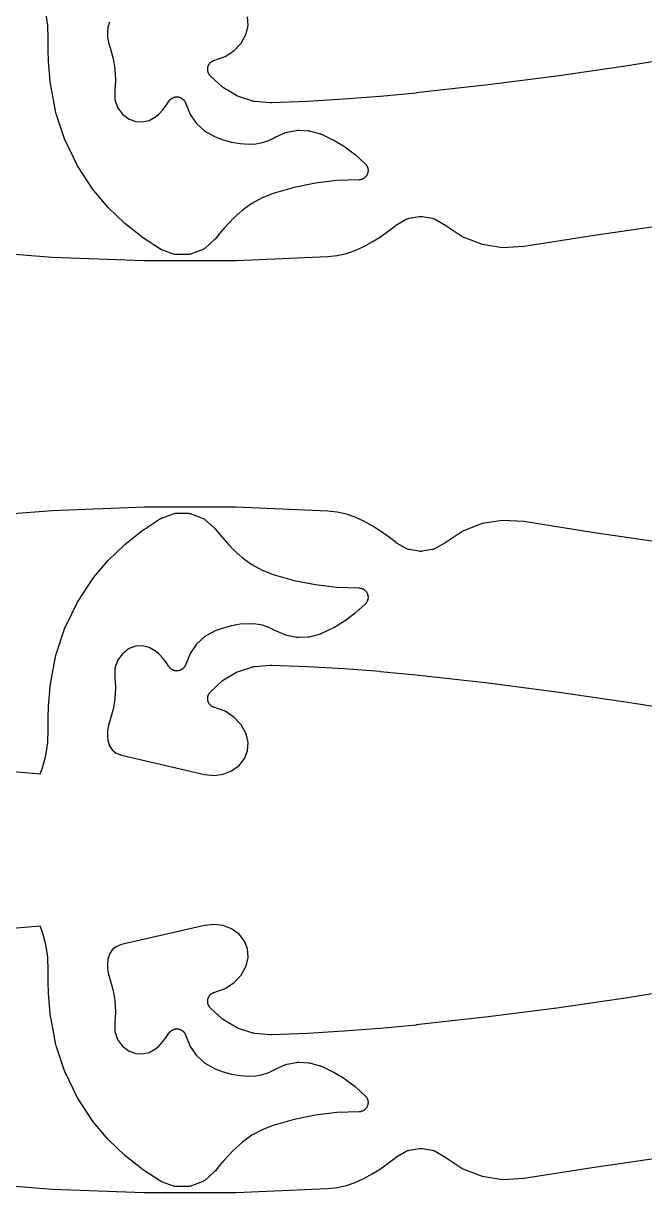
# Model space of a CAD drawing. Header units: metres. Extents: x 0 to 3000, y 0 to 1200.
# Drawn here: x 2252.5 to 2385.8, y 698.7 to 949.6 of the extents above; entities that cross this region are included whole.
import ezdxf

# ---------------------------------------------------------------- set-up
doc = ezdxf.new("R2010")
doc.units = ezdxf.units.M

msp = doc.modelspace()

# ---------------------------------------------------------------- linework, layer by layer
at = {"color": 1}
for points in [[(2270.93, 949.92), (2270.58, 948.79), (2270.49, 947.77), (2270.53, 946.65), (2270.7, 945.55), (2271.05, 944.35), (2271.65, 942.29), (2271.7, 942.07), (2272.06, 939.95), (2272.08, 939.72), (2272.19, 937.58), (2272.19, 937.35), (2272.05, 935.3), (2272.1, 933.27), (2272.67, 931.6), (2273.7, 930.17), (2275.16, 929.08), (2276.55, 928.57), (2278, 928.49), (2279.41, 928.81), (2280.79, 929.58), (2281.57, 930.24), (2282.34, 931.04), (2283.03, 931.91), (2283.69, 932.93), (2283.71, 932.96), (2283.72, 932.98), (2283.76, 933.04), (2283.8, 933.09), (2283.82, 933.11), (2283.84, 933.14), (2283.89, 933.19), (2283.93, 933.24), (2283.95, 933.26), (2283.97, 933.28), (2284.03, 933.33), (2284.08, 933.37), (2284.1, 933.39), (2284.12, 933.41), (2284.18, 933.45), (2284.23, 933.49), (2284.26, 933.51), (2284.28, 933.53), (2284.34, 933.56), (2284.4, 933.6), (2284.42, 933.61), (2284.45, 933.63), (2284.51, 933.65), (2284.57, 933.68), (2284.6, 933.69), (2284.63, 933.71), (2284.69, 933.73), (2284.76, 933.75), (2284.79, 933.76), (2284.81, 933.77), (2284.88, 933.79), (2284.95, 933.8), (2284.98, 933.81), (2285, 933.82), (2285.07, 933.83), (2285.14, 933.84), (2285.17, 933.84), (2285.2, 933.84), (2285.27, 933.84), (2285.34, 933.85), (2285.37, 933.85), (2285.4, 933.85), (2285.46, 933.85), (2285.53, 933.84), (2285.56, 933.84), (2285.59, 933.84), (2285.66, 933.83), (2285.73, 933.82), (2285.76, 933.81), (2285.78, 933.81), (2285.85, 933.79), (2285.92, 933.77), (2285.95, 933.76), (2285.97, 933.76), (2286.04, 933.73), (2286.11, 933.71), (2286.13, 933.7), (2286.16, 933.69), (2286.22, 933.66), (2286.28, 933.63), (2286.31, 933.61), (2286.33, 933.6), (2286.39, 933.57), (2286.45, 933.53), (2286.48, 933.51), (2286.5, 933.5), (2286.56, 933.46), (2286.61, 933.42), (2286.64, 933.4), (2286.66, 933.38), (2286.71, 933.33), (2286.76, 933.29), (2286.78, 933.27), (2286.8, 933.25), (2286.85, 933.19), (2286.9, 933.14), (2286.91, 933.12), (2286.93, 933.1), (2286.97, 933.04), (2287.01, 932.99), (2287.03, 932.96), (2287.05, 932.94), (2287.08, 932.88), (2287.12, 932.82), (2287.13, 932.8), (2287.15, 932.77), (2287.17, 932.71), (2287.21, 932.65), (2287.22, 932.62), (2287.23, 932.59), (2288.22, 930.1), (2289.6, 928.12), (2291.39, 926.49), (2293.59, 925.26), (2295.3, 924.64), (2297.12, 924.16), (2298.98, 923.86), (2300.84, 923.73), (2302.32, 923.79), (2303.74, 924.06), (2305.11, 924.52), (2306.53, 925.23), (2306.58, 925.25), (2306.62, 925.27), (2308.57, 926.13), (2308.79, 926.21), (2309.01, 926.27), (2311.08, 926.66), (2311.31, 926.69), (2311.54, 926.69), (2313.64, 926.59), (2313.87, 926.57), (2314.1, 926.52), (2316.15, 925.94), (2316.22, 925.91), (2316.28, 925.89), (2316.31, 925.88), (2316.34, 925.87), (2316.4, 925.84), (2316.46, 925.82), (2318.89, 924.67), (2319.06, 924.57), (2321.35, 923.19), (2321.52, 923.07), (2323.65, 921.46), (2323.81, 921.34), (2325.78, 919.51), (2325.78, 919.51), (2325.78, 919.51), (2325.85, 919.44), (2325.91, 919.37), (2325.91, 919.37), (2325.92, 919.37), (2325.98, 919.3), (2326.04, 919.22), (2326.04, 919.22), (2326.04, 919.22), (2326.09, 919.14), (2326.14, 919.06), (2326.14, 919.05), (2326.15, 919.05), (2326.19, 918.97), (2326.23, 918.88), (2326.23, 918.88), (2326.24, 918.88), (2326.27, 918.79), (2326.31, 918.7), (2326.31, 918.7), (2326.31, 918.7), (2326.34, 918.6), (2326.36, 918.51), (2326.36, 918.51), (2326.36, 918.51), (2326.38, 918.41), (2326.4, 918.32), (2326.4, 918.32), (2326.4, 918.31), (2326.41, 918.22), (2326.42, 918.12), (2326.42, 918.12), (2326.42, 918.12), (2326.41, 918.02), (2326.41, 917.93), (2326.41, 917.93), (2326.41, 917.92), (2326.4, 917.83), (2326.39, 917.73), (2326.39, 917.73), (2326.39, 917.73), (2326.37, 917.63), (2326.35, 917.54), (2326.35, 917.54), (2326.35, 917.54), (2326.32, 917.44), (2326.29, 917.35), (2326.29, 917.35), (2326.29, 917.35), (2326.25, 917.26), (2326.22, 917.17), (2326.22, 917.17), (2326.21, 917.17), (2326.17, 917.08), (2326.12, 917), (2326.12, 917), (2326.12, 917), (2326.07, 916.92), (2326.01, 916.84), (2326.01, 916.84), (2326.01, 916.83), (2325.95, 916.76), (2325.89, 916.69), (2325.88, 916.69), (2325.88, 916.68), (2325.81, 916.62), (2325.75, 916.55), (2325.74, 916.55), (2325.74, 916.55), (2325.67, 916.49), (2325.59, 916.43), (2325.59, 916.43), (2325.59, 916.42), (2325.51, 916.37), (2325.43, 916.32), (2325.43, 916.32), (2325.42, 916.32), (2325.34, 916.27), (2325.25, 916.23), (2325.25, 916.23), (2325.25, 916.23), (2325.16, 916.19), (2325.07, 916.16), (2325.07, 916.16), (2325.07, 916.16), (2324.97, 916.13), (2324.88, 916.1), (2324.88, 916.1), (2324.88, 916.1), (2324.78, 916.08), (2324.69, 916.07), (2324.69, 916.07), (2324.68, 916.06), (2324.59, 916.06), (2324.5, 916.05), (2324.49, 916.05), (2324.49, 916.05), (2319.75, 915.88), (2315.12, 915.33), (2310.55, 914.42), (2306.08, 913.15), (2303.71, 912.21), (2301.5, 911.01), (2299.44, 909.56), (2297.53, 907.83), (2296.52, 906.78), (2295.51, 905.67), (2294.54, 904.53), (2293.58, 903.34), (2293.54, 903.29), (2293.49, 903.24), (2293.47, 903.22), (2293.45, 903.2), (2293.4, 903.15), (2293.35, 903.1), (2291.45, 901.42), (2291.31, 901.31), (2291.17, 901.21), (2291.01, 901.12), (2290.84, 901.05), (2288.55, 900.17), (2288.38, 900.11), (2288.21, 900.07), (2288.03, 900.05), (2287.86, 900.04), (2285.4, 900), (2285.22, 900.01), (2285.04, 900.03), (2284.87, 900.06), (2284.69, 900.12), (2282.31, 900.97), (2282.28, 900.99), (2282.24, 901), (2282.19, 901.02), (2282.19, 901.02), (2282.13, 901.05), (2282.1, 901.06), (2282.07, 901.08), (2282.01, 901.11), (2281.95, 901.14), (2281.93, 901.16), (2281.9, 901.18), (2277.99, 903.7), (2277.84, 903.82), (2274.21, 906.7), (2274.06, 906.83), (2270.73, 910.06), (2270.6, 910.2), (2267.6, 913.75), (2267.59, 913.76), (2267.58, 913.78), (2267.53, 913.84), (2267.48, 913.91), (2267.47, 913.92), (2267.46, 913.93), (2264.18, 918.86), (2264.05, 919.09), (2261.46, 924.39), (2261.36, 924.64), (2259.5, 930.23), (2259.43, 930.48), (2258.32, 936.3), (2258.31, 936.38), (2258.3, 936.46), (2258.04, 938.9), (2258.03, 938.97), (2257.86, 941.42), (2257.86, 941.49), (2257.78, 943.94), (2257.78, 944.01), (2257.78, 946.42), (2257.67, 949.25), (2257.26, 951.97)], [(2395.82, 942.7), (2381.2, 940.38), (2381.17, 940.38), (2366.41, 938.26), (2366.38, 938.26), (2351.6, 936.37), (2351.57, 936.36), (2336.75, 934.69), (2336.74, 934.69), (2336.72, 934.68), (2329, 933.94), (2328.96, 933.94), (2321.23, 933.34), (2321.19, 933.34), (2313.45, 932.89), (2313.41, 932.89), (2305.67, 932.59), (2305.64, 932.59), (2305.62, 932.59), (2305.54, 932.59), (2305.47, 932.59), (2305.44, 932.6), (2305.42, 932.6), (2302.13, 932.87), (2301.91, 932.9), (2301.69, 932.96), (2298.59, 933.95), (2298.38, 934.03), (2298.18, 934.13), (2295.38, 935.79), (2295.19, 935.91), (2295.02, 936.06), (2292.62, 938.32), (2292.56, 938.38), (2292.5, 938.44), (2292.49, 938.45), (2292.48, 938.47), (2292.43, 938.53), (2292.38, 938.6), (2292.37, 938.61), (2292.36, 938.62), (2292.32, 938.69), (2292.27, 938.76), (2292.27, 938.77), (2292.26, 938.78), (2292.22, 938.86), (2292.18, 938.93), (2292.18, 938.95), (2292.17, 938.96), (2292.14, 939.04), (2292.11, 939.11), (2292.1, 939.13), (2292.1, 939.14), (2292.08, 939.22), (2292.05, 939.3), (2292.05, 939.32), (2292.04, 939.33), (2292.03, 939.41), (2292.01, 939.5), (2292.01, 939.51), (2292.01, 939.52), (2292, 939.61), (2292, 939.69), (2292, 939.71), (2292, 939.72), (2292, 939.8), (2292, 939.89), (2292, 939.9), (2292, 939.92), (2292.01, 940), (2292.02, 940.08), (2292.02, 940.1), (2292.02, 940.11), (2292.04, 940.19), (2292.06, 940.28), (2292.06, 940.29), (2292.07, 940.3), (2292.09, 940.38), (2292.12, 940.46), (2292.12, 940.48), (2292.13, 940.49), (2292.16, 940.57), (2292.19, 940.64), (2292.2, 940.66), (2292.21, 940.67), (2292.25, 940.74), (2292.29, 940.82), (2292.29, 940.83), (2292.3, 940.84), (2292.35, 940.91), (2292.4, 940.98), (2292.41, 940.99), (2292.41, 941), (2292.47, 941.07), (2292.52, 941.13), (2292.53, 941.14), (2292.54, 941.15), (2292.6, 941.21), (2292.66, 941.27), (2292.67, 941.28), (2292.68, 941.29), (2292.75, 941.34), (2292.81, 941.39), (2292.83, 941.4), (2292.84, 941.41), (2292.91, 941.45), (2292.98, 941.5), (2292.99, 941.51), (2293, 941.51), (2293.08, 941.55), (2293.15, 941.59), (2293.16, 941.6), (2293.18, 941.6), (2293.26, 941.63), (2293.33, 941.66), (2295.73, 942.5), (2297.62, 943.74), (2299.16, 945.39), (2300.26, 947.37), (2300.69, 949.2), (2300.56, 951)], [(2238.94, 901.02), (2258.63, 899.48), (2278.35, 898.72), (2298.08, 898.75), (2317.77, 899.57), (2319.8, 899.8), (2321.76, 900.24), (2323.67, 900.88), (2325.52, 901.74), (2327.31, 902.73), (2329.06, 903.83), (2330.75, 905.02), (2332.42, 906.32), (2332.46, 906.35), (2332.5, 906.38), (2332.54, 906.41), (2332.58, 906.44), (2332.62, 906.46), (2332.67, 906.49), (2334.59, 907.58), (2334.75, 907.66), (2334.91, 907.72), (2335.07, 907.77), (2335.24, 907.81), (2337.37, 908.17), (2337.59, 908.2), (2337.82, 908.2), (2338.04, 908.17), (2340.17, 907.81), (2340.33, 907.77), (2340.5, 907.72), (2340.66, 907.66), (2340.81, 907.58), (2342.74, 906.49), (2342.8, 906.45), (2342.86, 906.42), (2346.78, 903.84), (2350.9, 902.25), (2355.27, 901.56), (2359.86, 901.82), (2374.48, 904.14), (2374.51, 904.14), (2389.27, 906.26)], [(2389.27, 838.26), (2374.51, 840.38), (2374.48, 840.38), (2359.86, 842.7), (2355.27, 842.97), (2350.9, 842.28), (2346.78, 840.68), (2342.86, 838.11), (2342.8, 838.07), (2342.74, 838.04), (2340.81, 836.94), (2340.66, 836.87), (2340.5, 836.8), (2340.33, 836.75), (2340.17, 836.71), (2338.04, 836.35), (2337.82, 836.32), (2337.59, 836.32), (2337.37, 836.35), (2335.24, 836.71), (2335.07, 836.75), (2334.91, 836.8), (2334.75, 836.87), (2334.59, 836.94), (2332.67, 838.04), (2332.62, 838.06), (2332.58, 838.09), (2332.54, 838.12), (2332.5, 838.14), (2332.46, 838.17), (2332.42, 838.2), (2330.75, 839.51), (2329.06, 840.69), (2327.31, 841.79), (2325.52, 842.79), (2323.67, 843.64), (2321.76, 844.28), (2319.8, 844.72), (2317.77, 844.95), (2298.08, 845.78), (2278.35, 845.81), (2258.63, 845.05), (2238.94, 843.5)], [(2216.24, 792.01), (2256.04, 788.61), (2256.55, 789.9), (2257.26, 792.55), (2257.67, 795.27), (2257.78, 798.1), (2257.78, 800.52), (2257.78, 800.59), (2257.86, 803.04), (2257.86, 803.11), (2258.03, 805.55), (2258.04, 805.62), (2258.3, 808.06), (2258.31, 808.14), (2258.32, 808.23), (2259.43, 814.04), (2259.5, 814.3), (2261.36, 819.89), (2261.46, 820.13), (2264.05, 825.43), (2264.18, 825.66), (2267.46, 830.59), (2267.47, 830.6), (2267.48, 830.62), (2267.53, 830.68), (2267.58, 830.75), (2267.59, 830.76), (2267.6, 830.77), (2270.6, 834.32), (2270.73, 834.46), (2274.06, 837.69), (2274.21, 837.82), (2277.84, 840.71), (2277.99, 840.82), (2281.9, 843.35), (2281.93, 843.37), (2281.95, 843.38), (2282.01, 843.41), (2282.07, 843.45), (2282.1, 843.46), (2282.13, 843.48), (2282.19, 843.5), (2282.24, 843.53), (2282.28, 843.54), (2282.31, 843.55), (2284.69, 844.41), (2284.87, 844.46), (2285.04, 844.5), (2285.22, 844.52), (2285.4, 844.52), (2287.86, 844.49), (2288.03, 844.48), (2288.21, 844.45), (2288.38, 844.41), (2288.55, 844.36), (2290.84, 843.47), (2291.01, 843.4), (2291.17, 843.32), (2291.31, 843.22), (2291.45, 843.1), (2293.35, 841.42), (2293.4, 841.37), (2293.45, 841.33), (2293.47, 841.3), (2293.49, 841.28), (2293.54, 841.23), (2293.58, 841.18), (2294.54, 839.99), (2295.51, 838.85), (2296.52, 837.74), (2297.53, 836.69), (2299.44, 834.97), (2301.5, 833.52), (2303.71, 832.32), (2306.08, 831.38), (2310.55, 830.1), (2315.12, 829.19), (2319.75, 828.65), (2324.49, 828.48), (2324.49, 828.48), (2324.5, 828.48), (2324.59, 828.47), (2324.68, 828.46), (2324.69, 828.46), (2324.69, 828.46), (2324.78, 828.44), (2324.88, 828.42), (2324.88, 828.42), (2324.88, 828.42), (2324.97, 828.4), (2325.07, 828.37), (2325.07, 828.37), (2325.07, 828.37), (2325.16, 828.33), (2325.25, 828.3), (2325.25, 828.29), (2325.25, 828.29), (2325.34, 828.25), (2325.42, 828.21), (2325.43, 828.2), (2325.43, 828.2), (2325.51, 828.15), (2325.59, 828.1), (2325.59, 828.1), (2325.59, 828.1), (2325.67, 828.04), (2325.74, 827.98), (2325.74, 827.97), (2325.75, 827.97), (2325.81, 827.91), (2325.88, 827.84), (2325.88, 827.84), (2325.89, 827.84), (2325.95, 827.76), (2326.01, 827.69), (2326.01, 827.69), (2326.01, 827.68), (2326.07, 827.61), (2326.12, 827.53), (2326.12, 827.53), (2326.12, 827.52), (2326.17, 827.44), (2326.21, 827.36), (2326.22, 827.35), (2326.22, 827.35), (2326.25, 827.26), (2326.29, 827.18), (2326.29, 827.17), (2326.29, 827.17), (2326.32, 827.08), (2326.35, 826.99), (2326.35, 826.99), (2326.35, 826.98), (2326.37, 826.89), (2326.39, 826.8), (2326.39, 826.79), (2326.39, 826.79), (2326.4, 826.7), (2326.41, 826.6), (2326.41, 826.6), (2326.41, 826.6), (2326.41, 826.5), (2326.42, 826.41), (2326.42, 826.4), (2326.42, 826.4), (2326.41, 826.3), (2326.4, 826.21), (2326.4, 826.21), (2326.4, 826.2), (2326.38, 826.11), (2326.36, 826.02), (2326.36, 826.01), (2326.36, 826.01), (2326.34, 825.92), (2326.31, 825.83), (2326.31, 825.83), (2326.31, 825.82), (2326.27, 825.73), (2326.24, 825.65), (2326.23, 825.64), (2326.23, 825.64), (2326.19, 825.56), (2326.15, 825.47), (2326.14, 825.47), (2326.14, 825.47), (2326.09, 825.39), (2326.04, 825.31), (2326.04, 825.3), (2326.04, 825.3), (2325.98, 825.23), (2325.92, 825.15), (2325.91, 825.15), (2325.91, 825.15), (2325.85, 825.08), (2325.78, 825.01), (2325.78, 825.01), (2325.78, 825.01), (2323.81, 823.19), (2323.65, 823.06), (2321.52, 821.45), (2321.35, 821.34), (2319.06, 819.95), (2318.89, 819.86), (2316.46, 818.71), (2316.4, 818.68), (2316.34, 818.65), (2316.31, 818.64), (2316.28, 818.63), (2316.22, 818.61), (2316.15, 818.59), (2314.1, 818.01), (2313.87, 817.95), (2313.64, 817.93), (2311.54, 817.84), (2311.31, 817.84), (2311.08, 817.87), (2309.01, 818.25), (2308.79, 818.31), (2308.57, 818.39), (2306.62, 819.25), (2306.58, 819.28), (2306.53, 819.29), (2305.11, 820.01), (2303.74, 820.47), (2302.32, 820.73), (2300.84, 820.8), (2298.98, 820.67), (2297.12, 820.36), (2295.3, 819.88), (2293.59, 819.26), (2291.39, 818.03), (2289.6, 816.41), (2288.22, 814.42), (2287.23, 811.93), (2287.22, 811.91), (2287.21, 811.88), (2287.17, 811.82), (2287.15, 811.75), (2287.13, 811.73), (2287.12, 811.7), (2287.08, 811.64), (2287.05, 811.58), (2287.03, 811.56), (2287.01, 811.54), (2286.97, 811.48), (2286.93, 811.42), (2286.91, 811.4), (2286.9, 811.38), (2286.85, 811.33), (2286.8, 811.28), (2286.78, 811.26), (2286.76, 811.24), (2286.71, 811.19), (2286.66, 811.14), (2286.64, 811.13), (2286.61, 811.11), (2286.56, 811.07), (2286.5, 811.03), (2286.48, 811.01), (2286.45, 810.99), (2286.39, 810.96), (2286.33, 810.92), (2286.31, 810.91), (2286.28, 810.9), (2286.22, 810.87), (2286.16, 810.84), (2286.13, 810.83), (2286.11, 810.81), (2286.04, 810.79), (2285.97, 810.77), (2285.95, 810.76), (2285.92, 810.75), (2285.85, 810.74), (2285.78, 810.72), (2285.76, 810.71), (2285.73, 810.71), (2285.66, 810.7), (2285.59, 810.69), (2285.56, 810.68), (2285.53, 810.68), (2285.46, 810.68), (2285.4, 810.67), (2285.37, 810.68), (2285.34, 810.67), (2285.27, 810.68), (2285.2, 810.68), (2285.17, 810.69), (2285.14, 810.69), (2285.07, 810.7), (2285, 810.71), (2284.98, 810.71), (2284.95, 810.72), (2284.88, 810.74), (2284.81, 810.75), (2284.79, 810.76), (2284.76, 810.77), (2284.69, 810.79), (2284.63, 810.82), (2284.6, 810.83), (2284.57, 810.84), (2284.51, 810.87), (2284.45, 810.9), (2284.42, 810.91), (2284.4, 810.93), (2284.34, 810.96), (2284.28, 811), (2284.26, 811.01), (2284.23, 811.03), (2284.18, 811.07), (2284.12, 811.11), (2284.1, 811.13), (2284.08, 811.15), (2284.03, 811.2), (2283.97, 811.24), (2283.95, 811.26), (2283.93, 811.28), (2283.89, 811.34), (2283.84, 811.39), (2283.82, 811.41), (2283.8, 811.43), (2283.76, 811.49), (2283.72, 811.54), (2283.71, 811.57), (2283.69, 811.59), (2283.03, 812.61), (2282.34, 813.48), (2281.57, 814.28), (2280.79, 814.94), (2279.41, 815.72), (2278, 816.04), (2276.55, 815.95), (2275.16, 815.45), (2273.7, 814.36), (2272.67, 812.92), (2272.1, 811.25), (2272.05, 809.23), (2272.19, 807.18), (2272.19, 806.94), (2272.08, 804.8), (2272.06, 804.57), (2271.7, 802.46), (2271.65, 802.23), (2271.05, 800.17), (2270.7, 798.98), (2270.53, 797.87), (2270.49, 796.76), (2270.58, 795.73), (2270.93, 794.6), (2271.53, 793.72), (2272.36, 793.05), (2273.52, 792.59), (2291.29, 788.47), (2293.39, 788.24), (2295.33, 788.51), (2297.14, 789.23), (2298.74, 790.37), (2299.91, 791.84), (2300.56, 793.52), (2300.69, 795.32), (2300.26, 797.15), (2299.16, 799.13), (2297.62, 800.78), (2295.73, 802.02), (2293.33, 802.86), (2293.26, 802.89), (2293.18, 802.92), (2293.16, 802.93), (2293.15, 802.93), (2293.08, 802.97), (2293, 803.01), (2292.99, 803.02), (2292.98, 803.03), (2292.91, 803.07), (2292.84, 803.12), (2292.83, 803.13), (2292.81, 803.13), (2292.75, 803.19), (2292.68, 803.24), (2292.67, 803.25), (2292.66, 803.26), (2292.6, 803.32), (2292.54, 803.37), (2292.53, 803.38), (2292.52, 803.39), (2292.47, 803.46), (2292.41, 803.52), (2292.41, 803.53), (2292.4, 803.55), (2292.35, 803.61), (2292.3, 803.68), (2292.29, 803.7), (2292.29, 803.71), (2292.25, 803.78), (2292.21, 803.85), (2292.2, 803.87), (2292.19, 803.88), (2292.16, 803.96), (2292.13, 804.03), (2292.12, 804.05), (2292.12, 804.06), (2292.09, 804.14), (2292.07, 804.22), (2292.06, 804.23), (2292.06, 804.25), (2292.04, 804.33), (2292.02, 804.41), (2292.02, 804.43), (2292.02, 804.44), (2292.01, 804.52), (2292, 804.61), (2292, 804.62), (2292, 804.64), (2292, 804.72), (2292, 804.8), (2292, 804.82), (2292, 804.83), (2292, 804.92), (2292.01, 805), (2292.01, 805.01), (2292.01, 805.03), (2292.03, 805.11), (2292.04, 805.19), (2292.05, 805.21), (2292.05, 805.22), (2292.08, 805.3), (2292.1, 805.38), (2292.1, 805.39), (2292.11, 805.41), (2292.14, 805.49), (2292.17, 805.56), (2292.18, 805.58), (2292.18, 805.59), (2292.22, 805.66), (2292.26, 805.74), (2292.27, 805.75), (2292.27, 805.76), (2292.32, 805.83), (2292.36, 805.9), (2292.37, 805.92), (2292.38, 805.93), (2292.43, 805.99), (2292.48, 806.06), (2292.49, 806.07), (2292.5, 806.08), (2292.56, 806.14), (2292.62, 806.2), (2295.02, 808.47), (2295.19, 808.61), (2295.38, 808.74), (2298.18, 810.39), (2298.38, 810.49), (2298.59, 810.57), (2301.69, 811.56), (2301.91, 811.62), (2302.13, 811.65), (2305.42, 811.93), (2305.44, 811.93), (2305.47, 811.93), (2305.54, 811.93), (2305.62, 811.93), (2305.64, 811.93), (2305.67, 811.93), (2313.41, 811.63), (2313.45, 811.63), (2321.19, 811.18), (2321.23, 811.18), (2328.96, 810.59), (2329, 810.58), (2336.72, 809.84), (2336.74, 809.84), (2336.75, 809.84), (2351.57, 808.16), (2351.6, 808.16), (2366.38, 806.26), (2366.41, 806.26), (2381.17, 804.14), (2381.2, 804.14), (2395.82, 801.82)], [(2395.82, 742.7), (2381.2, 740.38), (2381.17, 740.38), (2366.41, 738.26), (2366.38, 738.26), (2351.6, 736.37), (2351.57, 736.36), (2336.75, 734.69), (2336.74, 734.69), (2336.72, 734.68), (2329, 733.94), (2328.96, 733.94), (2321.23, 733.34), (2321.19, 733.34), (2313.45, 732.89), (2313.41, 732.89), (2305.67, 732.59), (2305.64, 732.59), (2305.62, 732.59), (2305.54, 732.59), (2305.47, 732.59), (2305.44, 732.6), (2305.42, 732.6), (2302.13, 732.87), (2301.91, 732.9), (2301.69, 732.96), (2298.59, 733.95), (2298.38, 734.03), (2298.18, 734.13), (2295.38, 735.79), (2295.19, 735.91), (2295.02, 736.06), (2292.62, 738.32), (2292.56, 738.38), (2292.5, 738.44), (2292.49, 738.45), (2292.48, 738.47), (2292.43, 738.53), (2292.38, 738.6), (2292.37, 738.61), (2292.36, 738.62), (2292.32, 738.69), (2292.27, 738.76), (2292.27, 738.77), (2292.26, 738.78), (2292.22, 738.86), (2292.18, 738.93), (2292.18, 738.95), (2292.17, 738.96), (2292.14, 739.04), (2292.11, 739.11), (2292.1, 739.13), (2292.1, 739.14), (2292.08, 739.22), (2292.05, 739.3), (2292.05, 739.32), (2292.04, 739.33), (2292.03, 739.41), (2292.01, 739.5), (2292.01, 739.51), (2292.01, 739.52), (2292, 739.61), (2292, 739.69), (2292, 739.71), (2292, 739.72), (2292, 739.8), (2292, 739.89), (2292, 739.9), (2292, 739.92), (2292.01, 740), (2292.02, 740.08), (2292.02, 740.1), (2292.02, 740.11), (2292.04, 740.19), (2292.06, 740.28), (2292.06, 740.29), (2292.07, 740.3), (2292.09, 740.38), (2292.12, 740.46), (2292.12, 740.48), (2292.13, 740.49), (2292.16, 740.57), (2292.19, 740.64), (2292.2, 740.66), (2292.21, 740.67), (2292.25, 740.74), (2292.29, 740.82), (2292.29, 740.83), (2292.3, 740.84), (2292.35, 740.91), (2292.4, 740.98), (2292.41, 740.99), (2292.41, 741), (2292.47, 741.07), (2292.52, 741.13), (2292.53, 741.14), (2292.54, 741.15), (2292.6, 741.21), (2292.66, 741.27), (2292.67, 741.28), (2292.68, 741.29), (2292.75, 741.34), (2292.81, 741.39), (2292.83, 741.4), (2292.84, 741.41), (2292.91, 741.45), (2292.98, 741.5), (2292.99, 741.51), (2293, 741.51), (2293.08, 741.55), (2293.15, 741.59), (2293.16, 741.6), (2293.18, 741.6), (2293.26, 741.63), (2293.33, 741.66), (2295.73, 742.5), (2297.62, 743.74), (2299.16, 745.39), (2300.26, 747.37), (2300.69, 749.2), (2300.56, 751), (2299.91, 752.68), (2298.74, 754.15), (2297.14, 755.29), (2295.33, 756.01), (2293.39, 756.28), (2291.29, 756.06), (2273.52, 751.93), (2272.36, 751.47), (2271.53, 750.8), (2270.93, 749.92), (2270.58, 748.79), (2270.49, 747.77), (2270.53, 746.65), (2270.7, 745.55), (2271.05, 744.35), (2271.65, 742.29), (2271.7, 742.07), (2272.06, 739.95), (2272.08, 739.72), (2272.19, 737.58), (2272.19, 737.35), (2272.05, 735.3), (2272.1, 733.27), (2272.67, 731.6), (2273.7, 730.17), (2275.16, 729.08), (2276.55, 728.57), (2278, 728.49), (2279.41, 728.81), (2280.79, 729.58), (2281.57, 730.24), (2282.34, 731.04), (2283.03, 731.91), (2283.69, 732.93), (2283.71, 732.96), (2283.72, 732.98), (2283.76, 733.04), (2283.8, 733.09), (2283.82, 733.11), (2283.84, 733.14), (2283.89, 733.19), (2283.93, 733.24), (2283.95, 733.26), (2283.97, 733.28), (2284.03, 733.33), (2284.08, 733.37), (2284.1, 733.39), (2284.12, 733.41), (2284.18, 733.45), (2284.23, 733.49), (2284.26, 733.51), (2284.28, 733.53), (2284.34, 733.56), (2284.4, 733.6), (2284.42, 733.61), (2284.45, 733.63), (2284.51, 733.65), (2284.57, 733.68), (2284.6, 733.69), (2284.63, 733.71), (2284.69, 733.73), (2284.76, 733.75), (2284.79, 733.76), (2284.81, 733.77), (2284.88, 733.79), (2284.95, 733.8), (2284.98, 733.81), (2285, 733.82), (2285.07, 733.83), (2285.14, 733.84), (2285.17, 733.84), (2285.2, 733.84), (2285.27, 733.84), (2285.34, 733.85), (2285.37, 733.85), (2285.4, 733.85), (2285.46, 733.85), (2285.53, 733.84), (2285.56, 733.84), (2285.59, 733.84), (2285.66, 733.83), (2285.73, 733.82), (2285.76, 733.81), (2285.78, 733.81), (2285.85, 733.79), (2285.92, 733.77), (2285.95, 733.76), (2285.97, 733.76), (2286.04, 733.73), (2286.11, 733.71), (2286.13, 733.7), (2286.16, 733.69), (2286.22, 733.66), (2286.28, 733.63), (2286.31, 733.61), (2286.33, 733.6), (2286.39, 733.57), (2286.45, 733.53), (2286.48, 733.51), (2286.5, 733.5), (2286.56, 733.46), (2286.61, 733.42), (2286.64, 733.4), (2286.66, 733.38), (2286.71, 733.33), (2286.76, 733.29), (2286.78, 733.27), (2286.8, 733.25), (2286.85, 733.19), (2286.9, 733.14), (2286.91, 733.12), (2286.93, 733.1), (2286.97, 733.04), (2287.01, 732.99), (2287.03, 732.96), (2287.05, 732.94), (2287.08, 732.88), (2287.12, 732.82), (2287.13, 732.8), (2287.15, 732.77), (2287.17, 732.71), (2287.21, 732.65), (2287.22, 732.62), (2287.23, 732.59), (2288.22, 730.1), (2289.6, 728.12), (2291.39, 726.49), (2293.59, 725.26), (2295.3, 724.64), (2297.12, 724.16), (2298.98, 723.86), (2300.84, 723.73), (2302.32, 723.79), (2303.74, 724.06), (2305.11, 724.52), (2306.53, 725.23), (2306.58, 725.25), (2306.62, 725.27), (2308.57, 726.13), (2308.79, 726.21), (2309.01, 726.27), (2311.08, 726.66), (2311.31, 726.69), (2311.54, 726.69), (2313.64, 726.59), (2313.87, 726.57), (2314.1, 726.52), (2316.15, 725.94), (2316.22, 725.91), (2316.28, 725.89), (2316.31, 725.88), (2316.34, 725.87), (2316.4, 725.84), (2316.46, 725.82), (2318.89, 724.67), (2319.06, 724.57), (2321.35, 723.19), (2321.52, 723.07), (2323.65, 721.46), (2323.81, 721.34), (2325.78, 719.51), (2325.78, 719.51), (2325.78, 719.51), (2325.85, 719.44), (2325.91, 719.37), (2325.91, 719.37), (2325.92, 719.37), (2325.98, 719.3), (2326.04, 719.22), (2326.04, 719.22), (2326.04, 719.22), (2326.09, 719.14), (2326.14, 719.06), (2326.14, 719.05), (2326.15, 719.05), (2326.19, 718.97), (2326.23, 718.88), (2326.23, 718.88), (2326.24, 718.88), (2326.27, 718.79), (2326.31, 718.7), (2326.31, 718.7), (2326.31, 718.7), (2326.34, 718.6), (2326.36, 718.51), (2326.36, 718.51), (2326.36, 718.51), (2326.38, 718.41), (2326.4, 718.32), (2326.4, 718.32), (2326.4, 718.31), (2326.41, 718.22), (2326.42, 718.12), (2326.42, 718.12), (2326.42, 718.12), (2326.41, 718.02), (2326.41, 717.93), (2326.41, 717.93), (2326.41, 717.92), (2326.4, 717.83), (2326.39, 717.73), (2326.39, 717.73), (2326.39, 717.73), (2326.37, 717.63), (2326.35, 717.54), (2326.35, 717.54), (2326.35, 717.54), (2326.32, 717.44), (2326.29, 717.35), (2326.29, 717.35), (2326.29, 717.35), (2326.25, 717.26), (2326.22, 717.17), (2326.22, 717.17), (2326.21, 717.17), (2326.17, 717.08), (2326.12, 717), (2326.12, 717), (2326.12, 717), (2326.07, 716.92), (2326.01, 716.84), (2326.01, 716.84), (2326.01, 716.83), (2325.95, 716.76), (2325.89, 716.69), (2325.88, 716.69), (2325.88, 716.68), (2325.81, 716.62), (2325.75, 716.55), (2325.74, 716.55), (2325.74, 716.55), (2325.67, 716.49), (2325.59, 716.43), (2325.59, 716.43), (2325.59, 716.42), (2325.51, 716.37), (2325.43, 716.32), (2325.43, 716.32), (2325.42, 716.32), (2325.34, 716.27), (2325.25, 716.23), (2325.25, 716.23), (2325.25, 716.23), (2325.16, 716.19), (2325.07, 716.16), (2325.07, 716.16), (2325.07, 716.16), (2324.97, 716.13), (2324.88, 716.1), (2324.88, 716.1), (2324.88, 716.1), (2324.78, 716.08), (2324.69, 716.07), (2324.69, 716.07), (2324.68, 716.06), (2324.59, 716.06), (2324.5, 716.05), (2324.49, 716.05), (2324.49, 716.05), (2319.75, 715.88), (2315.12, 715.33), (2310.55, 714.42), (2306.08, 713.15), (2303.71, 712.21), (2301.5, 711.01), (2299.44, 709.56), (2297.53, 707.83), (2296.52, 706.78), (2295.51, 705.67), (2294.54, 704.53), (2293.58, 703.34), (2293.54, 703.29), (2293.49, 703.24), (2293.47, 703.22), (2293.45, 703.2), (2293.4, 703.15), (2293.35, 703.1), (2291.45, 701.42), (2291.31, 701.31), (2291.17, 701.21), (2291.01, 701.12), (2290.84, 701.05), (2288.55, 700.17), (2288.38, 700.11), (2288.21, 700.07), (2288.03, 700.05), (2287.86, 700.04), (2285.4, 700), (2285.22, 700.01), (2285.04, 700.03), (2284.87, 700.06), (2284.69, 700.12), (2282.31, 700.97), (2282.28, 700.99), (2282.24, 701), (2282.19, 701.02), (2282.19, 701.02), (2282.13, 701.05), (2282.1, 701.06), (2282.07, 701.08), (2282.01, 701.11), (2281.95, 701.14), (2281.93, 701.16), (2281.9, 701.18), (2277.99, 703.7), (2277.84, 703.82), (2274.21, 706.7), (2274.06, 706.83), (2270.73, 710.06), (2270.6, 710.2), (2267.6, 713.75), (2267.59, 713.76), (2267.58, 713.78), (2267.53, 713.84), (2267.48, 713.91), (2267.47, 713.92), (2267.46, 713.93), (2264.18, 718.86), (2264.05, 719.09), (2261.46, 724.39), (2261.36, 724.64), (2259.5, 730.23), (2259.43, 730.48), (2258.32, 736.3), (2258.31, 736.38), (2258.3, 736.46), (2258.04, 738.9), (2258.03, 738.97), (2257.86, 741.42), (2257.86, 741.49), (2257.78, 743.94), (2257.78, 744.01), (2257.78, 746.42), (2257.67, 749.25), (2257.26, 751.97), (2256.55, 754.63), (2256.04, 755.91), (2216.24, 752.51)], [(2238.94, 701.02), (2258.63, 699.48), (2278.35, 698.72), (2298.08, 698.75), (2317.77, 699.57), (2319.8, 699.8), (2321.76, 700.24), (2323.67, 700.88), (2325.52, 701.74), (2327.31, 702.73), (2329.06, 703.83), (2330.75, 705.02), (2332.42, 706.32), (2332.46, 706.35), (2332.5, 706.38), (2332.54, 706.41), (2332.58, 706.44), (2332.62, 706.46), (2332.67, 706.49), (2334.59, 707.58), (2334.75, 707.66), (2334.91, 707.72), (2335.07, 707.77), (2335.24, 707.81), (2337.37, 708.17), (2337.59, 708.2), (2337.82, 708.2), (2338.04, 708.17), (2340.17, 707.81), (2340.33, 707.77), (2340.5, 707.72), (2340.66, 707.66), (2340.81, 707.58), (2342.74, 706.49), (2342.8, 706.45), (2342.86, 706.42), (2346.78, 703.84), (2350.9, 702.25), (2355.27, 701.56), (2359.86, 701.82), (2374.48, 704.14), (2374.51, 704.14), (2389.27, 706.26)]]:
    msp.add_lwpolyline(points, dxfattribs=at)

doc.saveas('drawing.dxf')
